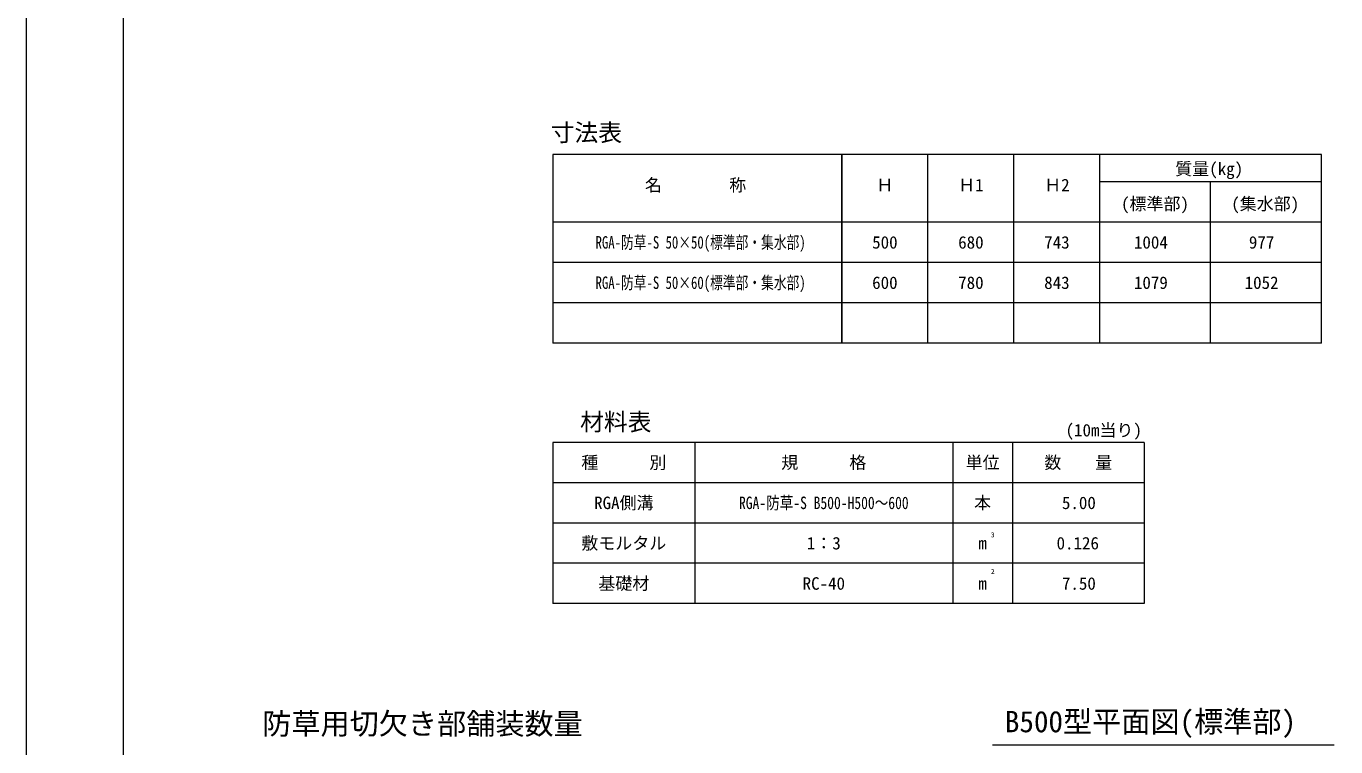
# Model space of a CAD drawing. Units: millimetres at full size, sheet at 1:20; details may follow other scales. Extents: x 0 to 8400, y 0 to 5940.
# Drawn here: x 0 to 2697, y 1486 to 2970 of the extents above; entities that cross this region are included whole.
import ezdxf
from ezdxf.enums import TextEntityAlignment as Align

# ---------------------------------------------------------------- set-up
doc = ezdxf.new("R2010")
doc.units = ezdxf.units.MM
doc.header["$LTSCALE"] = 20
for name, color, linetype, lineweight in [('1', 7, 'Continuous', 9), ('TEXT(細線）', 1, 'Continuous', 13), ('寸法線', 7, 'Continuous', 9), ('構造物-寸法', 7, 'Continuous', 9)]:
    doc.layers.add(name, color=color, linetype=linetype, lineweight=lineweight)
doc.styles.add('ＭＳ ゴシック', font='')
doc.styles.get('ＭＳ ゴシック').set_extended_font_data('MS Gothic')

msp = doc.modelspace()

# ---------------------------------------------------------------- linework, layer by layer
at = {"layer": '1'}
msp.add_line((1990.15, 1490.36), (2693.74, 1490.36), dxfattribs=at)
at = {"layer": 'TEXT(細線）'}
for p, q in [((1084.31, 2705.56), (1084.31, 2317.27)), ((2667.13, 2705.56), (1084.31, 2705.56)), ((1679.73, 2317.27), (1679.73, 2705.56)), ((1679.73, 2705.56), (1679.73, 2317.27)), ((1856.86, 2317.27), (1856.86, 2705.56)), ((2034, 2317.27), (2034, 2705.56)), ((2211.13, 2317.27), (2211.13, 2705.56)), ((2667.13, 2317.27), (2667.13, 2705.56)), ((2667.13, 2649.4), (2211.13, 2649.4)), ((2439.13, 2317.27), (2439.13, 2649.4)), ((2667.13, 2566.37), (1084.31, 2566.37)), ((2667.13, 2483.33), (1084.31, 2483.33)), ((2667.13, 2400.3), (1084.31, 2400.3)), ((2667.13, 2317.27), (1084.31, 2317.27)), ((1084.31, 2113.05), (1084.31, 1780.93)), ((2302.09, 2113.05), (1084.31, 2113.05)), ((1377.16, 2113.05), (1377.16, 1780.93)), ((1907.91, 2113.05), (1907.91, 1780.93)), ((2031.15, 2113.05), (2031.15, 1780.93)), ((2302.09, 2113.05), (2302.09, 1780.93)), ((2302.09, 2030.02), (1084.31, 2030.02)), ((2302.09, 1946.99), (1084.31, 1946.99)), ((2302.09, 1863.96), (1084.31, 1863.96)), ((2302.09, 1780.93), (1084.31, 1780.93))]:
    msp.add_line(p, q, dxfattribs=at)
at = {"layer": '構造物-寸法', "color": 2}
msp.add_lwpolyline([(0, 5940), (0, 0), (8400, 0), (8400, 5940)], close=True, dxfattribs=at)
at = {"layer": '構造物-寸法'}
msp.add_lwpolyline([(200, 5740), (200, 200), (8200, 200), (8200, 5740)], close=True, dxfattribs=at)

# ---------------------------------------------------------------- texts
at = {"layer": 'TEXT(細線）', "style": 'ＭＳ ゴシック'}
for s, p in [('寸法表', (1079.98, 2722.33)), ('材料表', (1140.69, 2126.51))]:
    msp.add_text(s, height=35.92, dxfattribs=at).set_placement(p, align=Align.BOTTOM_LEFT)
for s, height, p in [('質量(kg)', 25.66, (2436.11, 2676.31)), ('名\u3000\u3000\u3000\u3000称', 25.48, (1378.34, 2642.89)), ('Ｈ', 25.66, (1768.3, 2642.89)), ('Ｈ1', 25.66, (1945.43, 2642.89)), ('Ｈ2', 25.66, (2122.56, 2642.89)), ('(標準部)', 25.66, (2324.57, 2604.21)), ('(集水部)', 25.66, (2551.55, 2604.21)), ('500', 25.66, (1768.3, 2524.85)), ('680', 25.66, (1945.43, 2524.85)), ('743', 25.66, (2122.56, 2524.85)), ('1004', 25.66, (2316.06, 2524.85)), ('977', 25.66, (2544.07, 2524.85)), ('600', 25.66, (1768.3, 2441.82)), ('780', 25.66, (1945.43, 2441.82)), ('843', 25.66, (2122.56, 2441.82)), ('1079', 25.66, (2316.06, 2441.82)), ('1052', 25.66, (2544.07, 2441.82)), ('種\u3000\u3000\u3000別', 25.66, (1230.73, 2071.53)), ('規\u3000\u3000\u3000格', 25.66, (1642.53, 2071.53)), ('単位', 25.66, (1969.53, 2071.53)), ('数    量', 25.66, (2166.62, 2071.53)), ('RGA側溝', 25.66, (1230.73, 1988.5)), ('本', 25.66, (1969.53, 1988.5)), ('5.00 ', 25.66, (2176.53, 1988.5)), ('敷モルタル', 25.66, (1230.73, 1905.47)), ('1：3', 25.66, (1642.53, 1905.47)), ('3', 10.26, (1990.44, 1922.62)), ('0.126', 25.66, (2165.46, 1905.47)), ('m', 25.66, (1969.53, 1905.47)), ('基礎材', 25.66, (1230.73, 1822.44)), ('RC-40', 25.66, (1642.53, 1822.44)), ('2', 10.26, (1990.44, 1847.29)), ('7.50 ', 25.66, (2176.53, 1822.44)), ('m', 25.66, (1969.53, 1822.44))]:
    msp.add_text(s, height=height, dxfattribs=at).set_placement(p, align=Align.MIDDLE_CENTER)
for s, width, p in [('RGA-防草-S 50×50(標準部・集水部)', 0.75, (1388.85, 2524.85)), ('RGA-防草-S 50×60(標準部・集水部)', 0.75, (1388.85, 2441.82)), ('RGA-防草-S B500-H500～600', 0.8, (1642.53, 1988.5))]:
    msp.add_text(s, height=25.66, dxfattribs=dict(at, width=width)).set_placement(p, align=Align.MIDDLE_CENTER)
msp.add_text('(10m当り)', height=25.66, dxfattribs=at).set_placement((2297.66, 2117.59), align=Align.BOTTOM_RIGHT)
at = {"layer": '寸法線', "style": 'ＭＳ ゴシック'}
for s, p in [('B500型平面図(標準部)', (2015.41, 1502.85)), ('防草用切欠き部舗装数量', (486.12, 1498.47))]:
    msp.add_text(s, height=43.99, dxfattribs=at).set_placement(p, align=Align.BOTTOM_LEFT)

doc.saveas('drawing.dxf')
